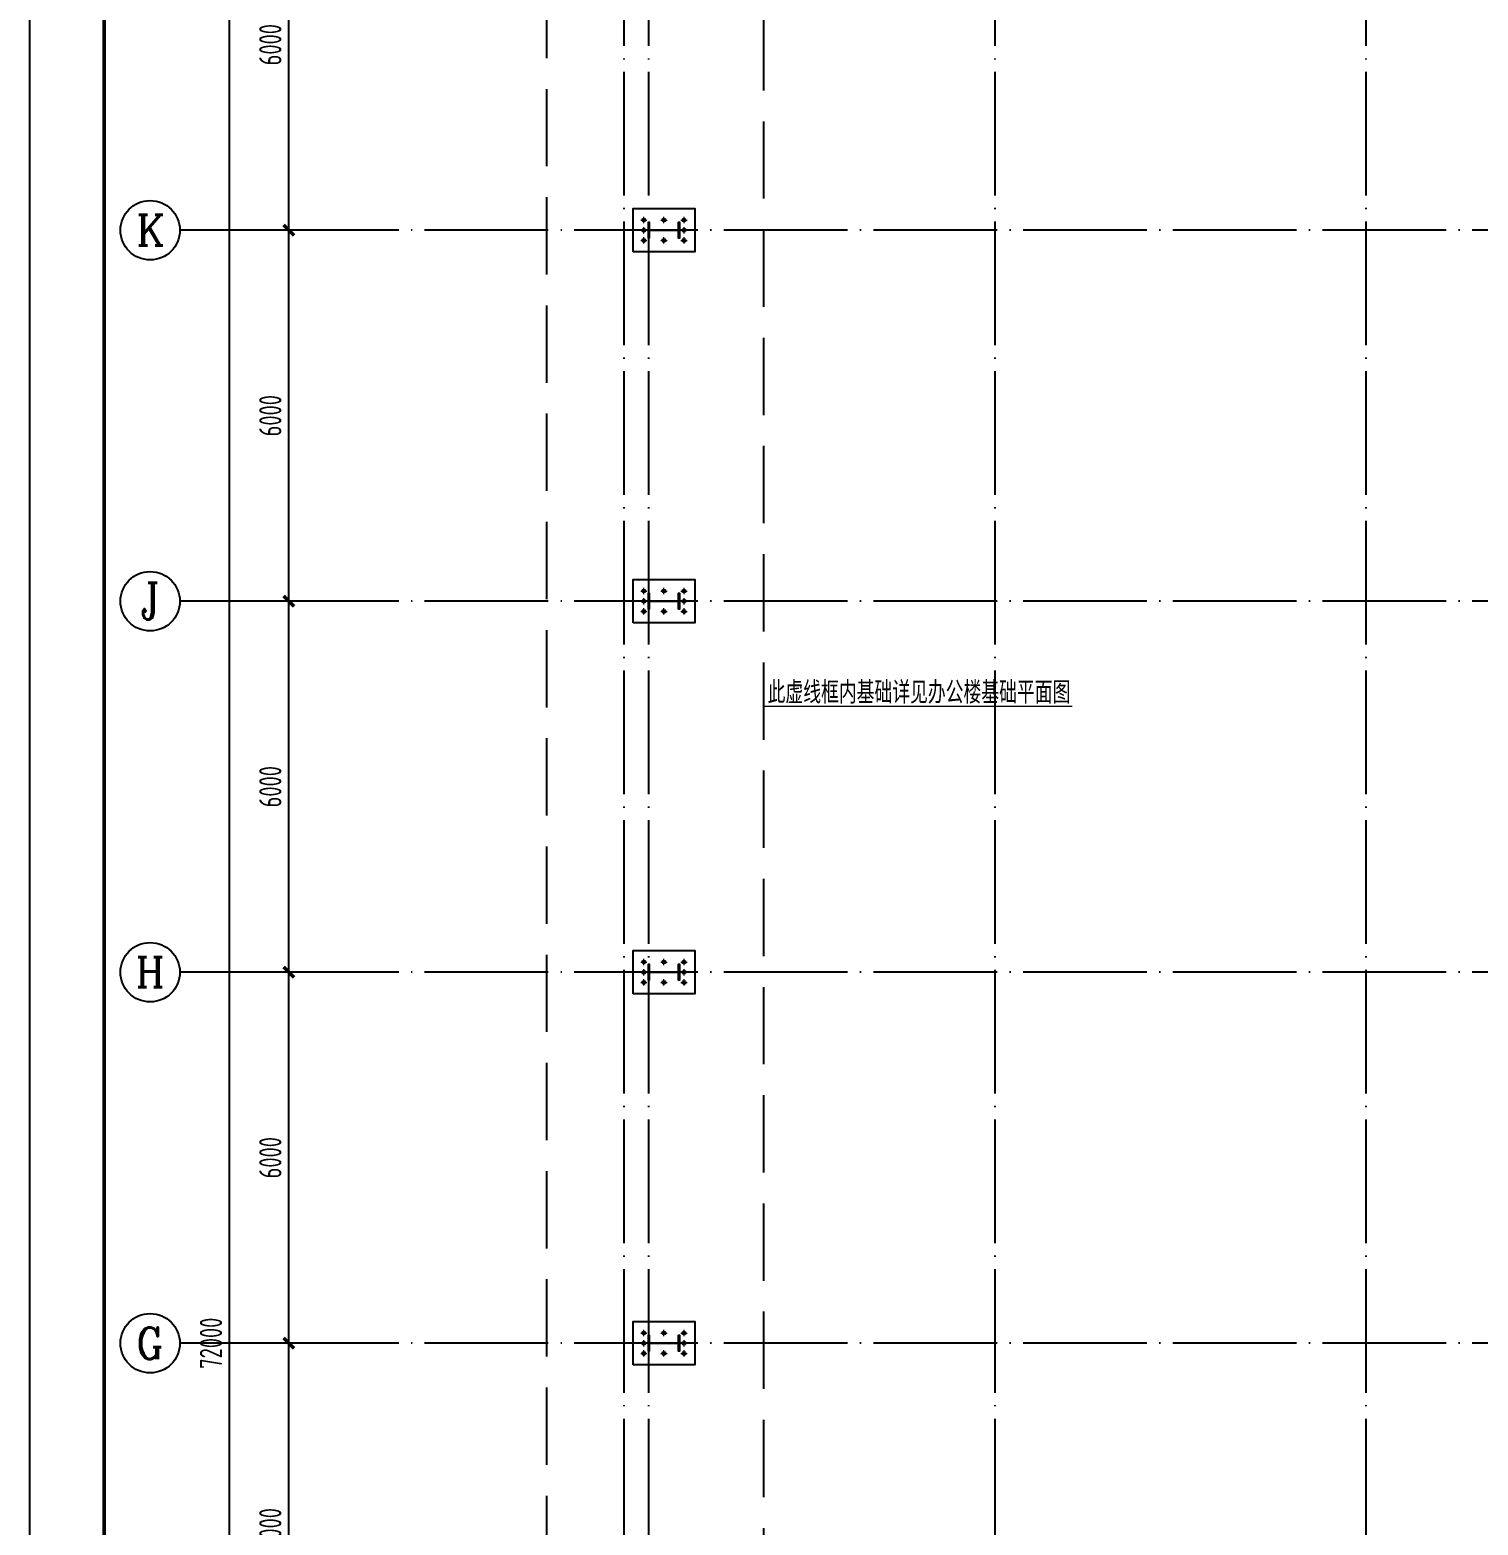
# Model space of a CAD drawing. Extents: x -1389621 to 57380, y -92505 to 283644.
# Drawn here: x -531823 to -508401, y 110126 to 134306 of the extents above; entities that cross this region are included whole.
import ezdxf
from ezdxf.enums import TextEntityAlignment as Align

# ---------------------------------------------------------------- set-up
doc = ezdxf.new("R2010")
doc.units = 0
doc.header["$LTSCALE"] = 100
doc.header["$MEASUREMENT"] = 0
for name, pattern in [('CENTERX2', [101.6, 63.5, -12.7, 12.7, -12.7]), ('DASH', [0.35, 0.25, -0.1]), ('DOTE', [2.42, 2, -0.2, 0.02, -0.2])]:
    doc.linetypes.add(name, pattern=pattern)
doc.layers.get('0').update_dxf_attribs({"linetype": 'CONTINUOUS'})
doc.layers.get('Defpoints').update_dxf_attribs({"linetype": 'CONTINUOUS'})
for name, color, linetype in [('11000', 4, 'CONTINUOUS'), ('AXIS', 3, 'CONTINUOUS'), ('AXIS_TEXT', 7, 'CONTINUOUS'), ('BORDER', 7, 'CONTINUOUS'), ('DIM', 3, 'CONTINUOUS'), ('DOTE', 1, 'DOTE'), ('PUB_DIM', 3, 'CONTINUOUS'), ('柱子', 3, 'CONTINUOUS'), ('标注', 4, 'CONTINUOUS'), ('短柱', 2, 'CONTINUOUS')]:
    doc.layers.add(name, color=color, linetype=linetype)
doc.layers.add('PUB_TEXT', color=7, linetype='CONTINUOUS', lineweight=15)
doc.layers.add('轴线', color=1, linetype='CENTERX2', lineweight=13)
doc.styles.add('_TCH_AXIS', font='COMPLEX', dxfattribs={"bigfont": 'GBCBIG'})
doc.styles.add('COMPLEX', font='COMPLEX')
doc.styles.add('hztxt', font='txt', dxfattribs={"width": 0.7, "height": 10, "bigfont": 'hztxt.shx'})
doc.styles.add('TSSD_Dimension', font='tssdeng.shx', dxfattribs={"width": 0.7, "bigfont": 'hztxt.shx'})
doc.dimstyles.new('TSSD_100_100', dxfattribs={"dimtxt": 300, "dimasz": 100, "dimexe": 100, "dimexo": 250, "dimgap": 100, "dimtad": 1, "dimdec": 0, "dimzin": 0, "dimdsep": 46, "dimtxsty": 'TSSD_Dimension', "dimblk": 'ARCHTICK', "dimblk1": 'ARCHTICK', "dimblk2": 'ARCHTICK', "dimcen": 0, "dimdle": 100, "dimclrt": 7, "dimadec": 0, "dimazin": 0, "dimtfac": 1, "dimtdec": 0, "dimtix": 1, "dimtmove": 2, "dimatfit": 3, "dimfxl": 0, "dimtolj": 1, "dimtzin": 0, "dimarcsym": 0})

# ---------------------------------------------------------------- blocks, each defined once
blk = doc.blocks.new('_ArchTick')
at = {"color": 0, "linetype": 'ByBlock'}
blk.add_lwpolyline([(-0.71, -0.71, 0.5, 0.5, 0), (0.71, 0.71, 0.5, 0.5, 0)], format="xyseb", dxfattribs=at)
blk = doc.blocks.new('*D1642')
at = {"layer": 'Defpoints', "color": 0, "ltscale": 100}
for p in [(-527635, 113067), (-526141, 113067), (-526141, 107067)]:
    blk.add_point(p, dxfattribs=at)
at = {"layer": 'DIM', "color": 0, "lineweight": -2, "ltscale": 100}
for p, q in [((-527635, 106947), (-527635, 113187)), ((-526441, 113067), (-527755, 113067)), ((-526441, 107067), (-527755, 107067))]:
    blk.add_line(p, q, dxfattribs=at)
at = {"layer": 'DIM', "color": 0, "lineweight": -2, "ltscale": 100, "xscale": 120, "yscale": 120, "zscale": 120}
for p, rotation in [((-527635, 113067), 90), ((-527635, 107067), 270)]:
    blk.add_blockref('_ArchTick', p, dxfattribs=dict(at, rotation=rotation))
at = {"layer": 'DIM', "color": 7, "ltscale": 100, "insert": (-527935, 110067), "char_height": 360, "attachment_point": 5, "rotation": 90, "style": 'TSSD_Dimension'}
blk.add_mtext('\\A1;6000', dxfattribs=at)
blk = doc.blocks.new('*D1643')
at = {"layer": 'Defpoints', "color": 0, "ltscale": 100}
for p in [(-527635, 119067), (-526141, 119067), (-526141, 113067)]:
    blk.add_point(p, dxfattribs=at)
at = {"layer": 'DIM', "color": 0, "lineweight": -2, "ltscale": 100}
for p, q in [((-526441, 119067), (-527755, 119067)), ((-527635, 112947), (-527635, 119187)), ((-526441, 113067), (-527755, 113067))]:
    blk.add_line(p, q, dxfattribs=at)
at = {"layer": 'DIM', "color": 0, "lineweight": -2, "ltscale": 100, "xscale": 120, "yscale": 120, "zscale": 120}
for p, rotation in [((-527635, 119067), 90), ((-527635, 113067), 270)]:
    blk.add_blockref('_ArchTick', p, dxfattribs=dict(at, rotation=rotation))
at = {"layer": 'DIM', "color": 7, "ltscale": 100, "insert": (-527935, 116067), "char_height": 360, "attachment_point": 5, "rotation": 90, "style": 'TSSD_Dimension'}
blk.add_mtext('\\A1;6000', dxfattribs=at)
blk = doc.blocks.new('*D1644')
at = {"layer": 'Defpoints', "color": 0, "ltscale": 100}
for p in [(-527635, 125067), (-526141, 125067), (-526141, 119067)]:
    blk.add_point(p, dxfattribs=at)
at = {"layer": 'DIM', "color": 0, "lineweight": -2, "ltscale": 100}
for p, q in [((-526441, 125067), (-527755, 125067)), ((-527635, 118947), (-527635, 125187)), ((-526441, 119067), (-527755, 119067))]:
    blk.add_line(p, q, dxfattribs=at)
at = {"layer": 'DIM', "color": 0, "lineweight": -2, "ltscale": 100, "xscale": 120, "yscale": 120, "zscale": 120}
for p, rotation in [((-527635, 125067), 90), ((-527635, 119067), 270)]:
    blk.add_blockref('_ArchTick', p, dxfattribs=dict(at, rotation=rotation))
at = {"layer": 'DIM', "color": 7, "ltscale": 100, "insert": (-527935, 122067), "char_height": 360, "attachment_point": 5, "rotation": 90, "style": 'TSSD_Dimension'}
blk.add_mtext('\\A1;6000', dxfattribs=at)
blk = doc.blocks.new('*D1645')
at = {"layer": 'Defpoints', "color": 0, "ltscale": 100}
for p in [(-527635, 131067), (-526141, 131067), (-526141, 125067)]:
    blk.add_point(p, dxfattribs=at)
at = {"layer": 'DIM', "color": 0, "lineweight": -2, "ltscale": 100}
for p, q in [((-526441, 131067), (-527755, 131067)), ((-527635, 124947), (-527635, 131187)), ((-526441, 125067), (-527755, 125067))]:
    blk.add_line(p, q, dxfattribs=at)
at = {"layer": 'DIM', "color": 0, "lineweight": -2, "ltscale": 100, "xscale": 120, "yscale": 120, "zscale": 120}
for p, rotation in [((-527635, 131067), 90), ((-527635, 125067), 270)]:
    blk.add_blockref('_ArchTick', p, dxfattribs=dict(at, rotation=rotation))
at = {"layer": 'DIM', "color": 7, "ltscale": 100, "insert": (-527935, 128067), "char_height": 360, "attachment_point": 5, "rotation": 90, "style": 'TSSD_Dimension'}
blk.add_mtext('\\A1;6000', dxfattribs=at)
blk = doc.blocks.new('*D1646')
at = {"layer": 'Defpoints', "color": 0, "ltscale": 100}
for p in [(-527635, 137067), (-526141, 137067), (-526141, 131067)]:
    blk.add_point(p, dxfattribs=at)
at = {"layer": 'DIM', "color": 0, "lineweight": -2, "ltscale": 100}
for p, q in [((-527635, 130947), (-527635, 137187)), ((-526441, 137067), (-527755, 137067)), ((-526441, 131067), (-527755, 131067))]:
    blk.add_line(p, q, dxfattribs=at)
at = {"layer": 'DIM', "color": 0, "lineweight": -2, "ltscale": 100, "xscale": 120, "yscale": 120, "zscale": 120}
for p, rotation in [((-527635, 137067), 90), ((-527635, 131067), 270)]:
    blk.add_blockref('_ArchTick', p, dxfattribs=dict(at, rotation=rotation))
at = {"layer": 'DIM', "color": 7, "ltscale": 100, "insert": (-527935, 134067), "char_height": 360, "attachment_point": 5, "rotation": 90, "style": 'TSSD_Dimension'}
blk.add_mtext('\\A1;6000', dxfattribs=at)
blk = doc.blocks.new('*D1649')
at = {"layer": 'Defpoints', "color": 0, "ltscale": 100}
for p in [(-528595, 149067), (-525901, 149067), (-525901, 77067)]:
    blk.add_point(p, dxfattribs=at)
at = {"layer": 'DIM', "color": 0, "lineweight": -2, "ltscale": 100}
for p, q in [((-526201, 149067), (-528715, 149067)), ((-528595, 76947), (-528595, 149187)), ((-526201, 77067), (-528715, 77067))]:
    blk.add_line(p, q, dxfattribs=at)
at = {"layer": 'DIM', "color": 0, "lineweight": -2, "ltscale": 100, "xscale": 120, "yscale": 120, "zscale": 120}
for p, rotation in [((-528595, 149067), 90), ((-528595, 77067), 270)]:
    blk.add_blockref('_ArchTick', p, dxfattribs=dict(at, rotation=rotation))
at = {"layer": 'DIM', "color": 7, "ltscale": 100, "insert": (-528895, 113067), "char_height": 360, "attachment_point": 5, "rotation": 90, "style": 'TSSD_Dimension'}
blk.add_mtext('\\A1;72000', dxfattribs=at)
blk = doc.blocks.new('_AXISO')
blk.add_circle((0, 0), 0.5)
at = {"layer": 'AXIS_TEXT', "style": 'COMPLEX', "width": 1.041667}
blk.add_attdef('A', text='', height=0.56, dxfattribs=at).set_placement((-0.25, -0.28), (0.25, -0.28), align=Align.FIT)

msp = doc.modelspace()

# ---------------------------------------------------------------- hatches: boundary and pattern name
h = msp.add_hatch(color=256)
edge = h.paths.add_edge_path()
edge.add_arc((-521894.047, 131231.574), 26, 0, 360)
h = msp.add_hatch(color=256)
edge = h.paths.add_edge_path()
edge.add_arc((-521894.047, 131066.574), 26, 0, 360)
h = msp.add_hatch(color=256)
edge = h.paths.add_edge_path()
edge.add_arc((-521569.047, 131231.574), 26, 0, 360)
h = msp.add_hatch(color=256)
edge = h.paths.add_edge_path()
edge.add_arc((-521244.047, 131231.574), 26, 0, 360)
h = msp.add_hatch(color=256)
edge = h.paths.add_edge_path()
edge.add_arc((-521244.047, 131066.574), 26, 0, 360)
h = msp.add_hatch(color=256)
edge = h.paths.add_edge_path()
edge.add_arc((-521894.047, 130901.574), 26, 0, 360)
h = msp.add_hatch(color=256)
edge = h.paths.add_edge_path()
edge.add_arc((-521569.047, 130901.574), 26, 0, 360)
h = msp.add_hatch(color=256)
edge = h.paths.add_edge_path()
edge.add_arc((-521244.047, 130901.574), 26, 0, 360)
h = msp.add_hatch(color=256)
edge = h.paths.add_edge_path()
edge.add_arc((-521894.047, 125231.574), 26, 0, 360)
h = msp.add_hatch(color=256)
edge = h.paths.add_edge_path()
edge.add_arc((-521569.047, 125231.574), 26, 0, 360)
h = msp.add_hatch(color=256)
edge = h.paths.add_edge_path()
edge.add_arc((-521244.047, 125231.574), 26, 0, 360)
h = msp.add_hatch(color=256)
edge = h.paths.add_edge_path()
edge.add_arc((-521894.047, 125066.574), 26, 0, 360)
h = msp.add_hatch(color=256)
edge = h.paths.add_edge_path()
edge.add_arc((-521244.047, 125066.574), 26, 0, 360)
h = msp.add_hatch(color=256)
edge = h.paths.add_edge_path()
edge.add_arc((-521894.047, 124901.574), 26, 0, 360)
h = msp.add_hatch(color=256)
edge = h.paths.add_edge_path()
edge.add_arc((-521569.047, 124901.574), 26, 0, 360)
h = msp.add_hatch(color=256)
edge = h.paths.add_edge_path()
edge.add_arc((-521244.047, 124901.574), 26, 0, 360)
h = msp.add_hatch(color=256)
edge = h.paths.add_edge_path()
edge.add_arc((-521894.047, 119231.574), 26, 0, 360)
h = msp.add_hatch(color=256)
edge = h.paths.add_edge_path()
edge.add_arc((-521569.047, 119231.574), 26, 0, 360)
h = msp.add_hatch(color=256)
edge = h.paths.add_edge_path()
edge.add_arc((-521244.047, 119231.574), 26, 0, 360)
h = msp.add_hatch(color=256)
edge = h.paths.add_edge_path()
edge.add_arc((-521894.047, 119066.574), 26, 0, 360)
h = msp.add_hatch(color=256)
edge = h.paths.add_edge_path()
edge.add_arc((-521244.047, 119066.574), 26, 0, 360)
h = msp.add_hatch(color=256)
edge = h.paths.add_edge_path()
edge.add_arc((-521894.047, 118901.574), 26, 0, 360)
h = msp.add_hatch(color=256)
edge = h.paths.add_edge_path()
edge.add_arc((-521569.047, 118901.574), 26, 0, 360)
h = msp.add_hatch(color=256)
edge = h.paths.add_edge_path()
edge.add_arc((-521244.047, 118901.574), 26, 0, 360)
h = msp.add_hatch(color=256)
edge = h.paths.add_edge_path()
edge.add_arc((-521894.047, 113231.574), 26, 0, 360)
h = msp.add_hatch(color=256)
edge = h.paths.add_edge_path()
edge.add_arc((-521569.047, 113231.574), 26, 0, 360)
h = msp.add_hatch(color=256)
edge = h.paths.add_edge_path()
edge.add_arc((-521244.047, 113231.574), 26, 0, 360)
h = msp.add_hatch(color=256)
edge = h.paths.add_edge_path()
edge.add_arc((-521894.047, 113066.574), 26, 0, 360)
h = msp.add_hatch(color=256)
edge = h.paths.add_edge_path()
edge.add_arc((-521894.047, 112901.574), 26, 0, 360)
h = msp.add_hatch(color=256)
edge = h.paths.add_edge_path()
edge.add_arc((-521569.047, 112901.574), 26, 0, 360)
h = msp.add_hatch(color=256)
edge = h.paths.add_edge_path()
edge.add_arc((-521244.047, 113066.574), 26, 0, 360)
h = msp.add_hatch(color=256)
edge = h.paths.add_edge_path()
edge.add_arc((-521244.047, 112901.574), 26, 0, 360)

# ---------------------------------------------------------------- linework, layer by layer
at = {"layer": '11000'}
for centre in [(-521894.047, 131231.574), (-521894.047, 131066.574), (-521569.047, 131231.574), (-521244.047, 131231.574), (-521244.047, 131066.574), (-521894.047, 130901.574), (-521569.047, 130901.574), (-521244.047, 130901.574), (-521894.047, 125231.574), (-521569.047, 125231.574), (-521244.047, 125231.574), (-521894.047, 125066.574), (-521244.047, 125066.574), (-521894.047, 124901.574), (-521569.047, 124901.574), (-521244.047, 124901.574), (-521894.047, 119231.574), (-521569.047, 119231.574), (-521244.047, 119231.574), (-521894.047, 119066.574), (-521244.047, 119066.574), (-521894.047, 118901.574), (-521569.047, 118901.574), (-521244.047, 118901.574), (-521894.047, 113231.574), (-521569.047, 113231.574), (-521244.047, 113231.574), (-521894.047, 113066.574), (-521894.047, 112901.574), (-521569.047, 112901.574), (-521244.047, 113066.574), (-521244.047, 112901.574)]:
    msp.add_circle(centre, 26, dxfattribs=at)
at = {"layer": 'AXIS'}
for p, q in [((-526141.044, 131066.574), (-529398.789, 131066.574)), ((-526141.044, 125066.574), (-529398.789, 125066.574)), ((-526141.044, 119066.574), (-529398.789, 119066.574)), ((-526141.044, 113066.574), (-529398.789, 113066.574))]:
    msp.add_line(p, q, dxfattribs=at)
at = {"layer": 'BORDER'}
msp.add_lwpolyline([(-531823.482, 57648.326), (-531823.482, 158568.326), (-460543.482, 158568.326), (-460543.482, 57648.326)], close=True, dxfattribs=at)
at = {"layer": 'BORDER', "const_width": 60}
msp.add_lwpolyline([(-530623.482, 58848.326), (-530623.482, 155568.326), (-461743.482, 155568.326), (-461743.482, 58848.326)], close=True, dxfattribs=at)
at = {"layer": 'DOTE', "linetype": 'DOTE', "ltscale": 10}
for p, q in [((-522219.047, 150566.574), (-522219.047, 75566.574)), ((-521819.047, 150566.574), (-521819.047, 75566.574)), ((-516219.047, 150566.574), (-516219.047, 75566.574)), ((-510219.047, 150566.574), (-510219.047, 75566.574)), ((-484719.047, 131066.574), (-526141.044, 131066.574)), ((-484719.047, 125066.574), (-526141.044, 125066.574)), ((-484719.047, 119066.574), (-526141.044, 119066.574)), ((-484719.047, 113066.574), (-526141.044, 113066.574))]:
    msp.add_line(p, q, dxfattribs=at)
at = {"layer": 'PUB_TEXT'}
msp.add_line((-519959.143, 123368.92), (-514966.678, 123368.92), dxfattribs=at)
at = {"layer": '柱子', "ltscale": 100}
for points in [[(-521807.047, 131062.574), (-521807.047, 130936.574), (-521819.047, 130936.574), (-521819.047, 131196.574), (-521807.047, 131196.574), (-521807.047, 131070.574), (-521331.047, 131070.574), (-521331.047, 131196.574), (-521319.047, 131196.574), (-521319.047, 130936.574), (-521331.047, 130936.574), (-521331.047, 131062.574)], [(-521807.047, 125062.574), (-521807.047, 124936.574), (-521819.047, 124936.574), (-521819.047, 125196.574), (-521807.047, 125196.574), (-521807.047, 125070.574), (-521331.047, 125070.574), (-521331.047, 125196.574), (-521319.047, 125196.574), (-521319.047, 124936.574), (-521331.047, 124936.574), (-521331.047, 125062.574)], [(-521807.047, 119062.574), (-521807.047, 118936.574), (-521819.047, 118936.574), (-521819.047, 119196.574), (-521807.047, 119196.574), (-521807.047, 119070.574), (-521331.047, 119070.574), (-521331.047, 119196.574), (-521319.047, 119196.574), (-521319.047, 118936.574), (-521331.047, 118936.574), (-521331.047, 119062.574)], [(-521807.047, 113062.574), (-521807.047, 112936.574), (-521819.047, 112936.574), (-521819.047, 113196.574), (-521807.047, 113196.574), (-521807.047, 113070.574), (-521331.047, 113070.574), (-521331.047, 113196.574), (-521319.047, 113196.574), (-521319.047, 112936.574), (-521331.047, 112936.574), (-521331.047, 113062.574)]]:
    msp.add_lwpolyline(points, close=True, dxfattribs=at)
at = {"layer": '标注', "linetype": 'DASH', "ltscale": 50}
msp.add_lwpolyline([(-523462.494, 150327.657), (-519959.143, 150327.657), (-519959.143, 76100.373), (-523462.494, 76100.373)], close=True, dxfattribs=at)
at = {"layer": '短柱', "ltscale": 100}
for points in [[(-522069.047, 130716.574), (-522069.047, 131416.574), (-521069.047, 131416.574), (-521069.047, 130716.574)], [(-522069.047, 124716.574), (-522069.047, 125416.574), (-521069.047, 125416.574), (-521069.047, 124716.574)], [(-522069.047, 118716.574), (-522069.047, 119416.574), (-521069.047, 119416.574), (-521069.047, 118716.574)], [(-522069.047, 112716.574), (-522069.047, 113416.574), (-521069.047, 113416.574), (-521069.047, 112716.574)]]:
    msp.add_lwpolyline(points, close=True, dxfattribs=at)
at = {"layer": '轴线'}
for p, q in [((-521945.047, 131231.574), (-521843.047, 131231.574)), ((-521945.047, 131066.574), (-521843.047, 131066.574)), ((-521894.047, 131180.574), (-521894.047, 131282.574)), ((-521894.047, 131015.574), (-521894.047, 131117.574)), ((-521620.047, 131231.574), (-521518.047, 131231.574)), ((-521569.047, 131180.574), (-521569.047, 131282.574)), ((-521295.047, 131231.574), (-521193.047, 131231.574)), ((-521295.047, 131066.574), (-521193.047, 131066.574)), ((-521244.047, 131180.574), (-521244.047, 131282.574)), ((-521244.047, 131015.574), (-521244.047, 131117.574)), ((-521945.047, 130901.574), (-521843.047, 130901.574)), ((-521894.047, 130850.574), (-521894.047, 130952.574)), ((-521620.047, 130901.574), (-521518.047, 130901.574)), ((-521569.047, 130850.574), (-521569.047, 130952.574)), ((-521295.047, 130901.574), (-521193.047, 130901.574)), ((-521244.047, 130850.574), (-521244.047, 130952.574)), ((-521894.047, 125180.574), (-521894.047, 125282.574)), ((-521569.047, 125180.574), (-521569.047, 125282.574)), ((-521244.047, 125180.574), (-521244.047, 125282.574)), ((-521945.047, 125231.574), (-521843.047, 125231.574)), ((-521945.047, 125066.574), (-521843.047, 125066.574)), ((-521894.047, 125015.574), (-521894.047, 125117.574)), ((-521620.047, 125231.574), (-521518.047, 125231.574)), ((-521295.047, 125231.574), (-521193.047, 125231.574)), ((-521295.047, 125066.574), (-521193.047, 125066.574)), ((-521244.047, 125015.574), (-521244.047, 125117.574)), ((-521945.047, 124901.574), (-521843.047, 124901.574)), ((-521894.047, 124850.574), (-521894.047, 124952.574)), ((-521620.047, 124901.574), (-521518.047, 124901.574)), ((-521569.047, 124850.574), (-521569.047, 124952.574)), ((-521295.047, 124901.574), (-521193.047, 124901.574)), ((-521244.047, 124850.574), (-521244.047, 124952.574)), ((-521945.047, 119231.574), (-521843.047, 119231.574)), ((-521894.047, 119180.574), (-521894.047, 119282.574)), ((-521620.047, 119231.574), (-521518.047, 119231.574)), ((-521569.047, 119180.574), (-521569.047, 119282.574)), ((-521295.047, 119231.574), (-521193.047, 119231.574)), ((-521244.047, 119180.574), (-521244.047, 119282.574)), ((-521945.047, 119066.574), (-521843.047, 119066.574)), ((-521894.047, 119015.574), (-521894.047, 119117.574)), ((-521295.047, 119066.574), (-521193.047, 119066.574)), ((-521244.047, 119015.574), (-521244.047, 119117.574)), ((-521945.047, 118901.574), (-521843.047, 118901.574)), ((-521894.047, 118850.574), (-521894.047, 118952.574)), ((-521620.047, 118901.574), (-521518.047, 118901.574)), ((-521569.047, 118850.574), (-521569.047, 118952.574)), ((-521295.047, 118901.574), (-521193.047, 118901.574)), ((-521244.047, 118850.574), (-521244.047, 118952.574)), ((-521945.047, 113231.574), (-521843.047, 113231.574)), ((-521894.047, 113180.574), (-521894.047, 113282.574)), ((-521620.047, 113231.574), (-521518.047, 113231.574)), ((-521569.047, 113180.574), (-521569.047, 113282.574)), ((-521295.047, 113231.574), (-521193.047, 113231.574)), ((-521244.047, 113180.574), (-521244.047, 113282.574)), ((-521945.047, 113066.574), (-521843.047, 113066.574)), ((-521894.047, 113015.574), (-521894.047, 113117.574)), ((-521894.047, 112850.574), (-521894.047, 112952.574)), ((-521569.047, 112850.574), (-521569.047, 112952.574)), ((-521295.047, 113066.574), (-521193.047, 113066.574)), ((-521244.047, 113015.574), (-521244.047, 113117.574)), ((-521244.047, 112850.574), (-521244.047, 112952.574)), ((-521945.047, 112901.574), (-521843.047, 112901.574)), ((-521620.047, 112901.574), (-521518.047, 112901.574)), ((-521295.047, 112901.574), (-521193.047, 112901.574))]:
    msp.add_line(p, q, dxfattribs=at)

# ---------------------------------------------------------------- block references
at = {"layer": 'AXIS'}
ref = msp.add_blockref('_AXISO', (-529878.789, 131066.574), dxfattribs=dict(at, xscale=960, yscale=960, zscale=960))
ref.add_attrib('A', 'K', dxfattribs={"layer": 'AXIS_TEXT', "ltscale": 0.5, "height": 498.312, "style": '_TCH_AXIS'}).set_placement((-530104.216, 130817.418), (-529653.362, 130817.418), align=Align.FIT)
ref = msp.add_blockref('_AXISO', (-529878.789, 125066.574), dxfattribs=dict(at, xscale=960, yscale=960, zscale=960))
ref.add_attrib('A', 'J', dxfattribs={"layer": 'AXIS_TEXT', "ltscale": 0.5, "height": 595.279, "style": '_TCH_AXIS'}).set_placement((-530034.695, 124768.934), (-529722.883, 124768.934), align=Align.FIT)
ref = msp.add_blockref('_AXISO', (-529878.789, 119066.574), dxfattribs=dict(at, xscale=960, yscale=960, zscale=960))
ref.add_attrib('A', 'H', dxfattribs={"layer": 'AXIS_TEXT', "ltscale": 0.5, "height": 486.621, "style": '_TCH_AXIS'}).set_placement((-530110.513, 118823.263), (-529647.065, 118823.263), align=Align.FIT)
ref = msp.add_blockref('_AXISO', (-529878.789, 113066.574), dxfattribs=dict(at, xscale=960, yscale=960, zscale=960))
ref.add_attrib('A', 'G', dxfattribs={"layer": 'AXIS_TEXT', "ltscale": 0.5, "height": 510.22, "style": '_TCH_AXIS'}).set_placement((-530097.455, 112811.464), (-529660.123, 112811.464), align=Align.FIT)

# ---------------------------------------------------------------- texts
at = {"layer": 'PUB_DIM', "color": 7, "linetype": 'Continuous', "style": 'hztxt', "width": 0.8}
msp.add_text('此虚线框内基础详见办公楼基础平面图', height=360, dxfattribs=at).set_placement((-517443.875, 123610.036), align=Align.MIDDLE)

# ---------------------------------------------------------------- dimensions: what is measured, and where the dimension line sits
at = {"layer": 'DIM', "ltscale": 100}
for p1, p2, distance, picture, middle in [((-525901.044, 77066.574), (-525901.044, 149066.574), 2694.04, '*D1649', (-528895.084, 113066.574)), ((-526141.044, 131066.574), (-526141.044, 137066.574), 1494.04, '*D1646', (-527935.084, 134066.574)), ((-526141.044, 125066.574), (-526141.044, 131066.574), 1494.04, '*D1645', (-527935.084, 128066.574)), ((-526141.044, 119066.574), (-526141.044, 125066.574), 1494.04, '*D1644', (-527935.084, 122066.574)), ((-526141.044, 113066.574), (-526141.044, 119066.574), 1494.04, '*D1643', (-527935.084, 116066.574)), ((-526141.044, 107066.574), (-526141.044, 113066.574), 1494.04, '*D1642', (-527935.084, 110066.574))]:
    dim = msp.add_aligned_dim(p1=p1, p2=p2, distance=distance, dimstyle='TSSD_100_100', override={"dimscale": 1.2}, dxfattribs=at)
    dim.commit()
    dim.dimension.update_dxf_attribs({"geometry": picture, "text_midpoint": middle})

doc.saveas('drawing.dxf')
